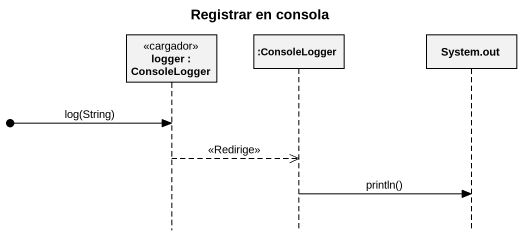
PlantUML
@startuml
title Registrar en consola
hide footbox
participant "logger : ConsoleLogger" as logger <<cargador>>
participant ":ConsoleLogger" as ConsoleLogger
participant "System.out" as System_out

[o-> logger : log(String)
logger -->> ConsoleLogger : <<Redirige>>
ConsoleLogger -> System_out : println()
@enduml
